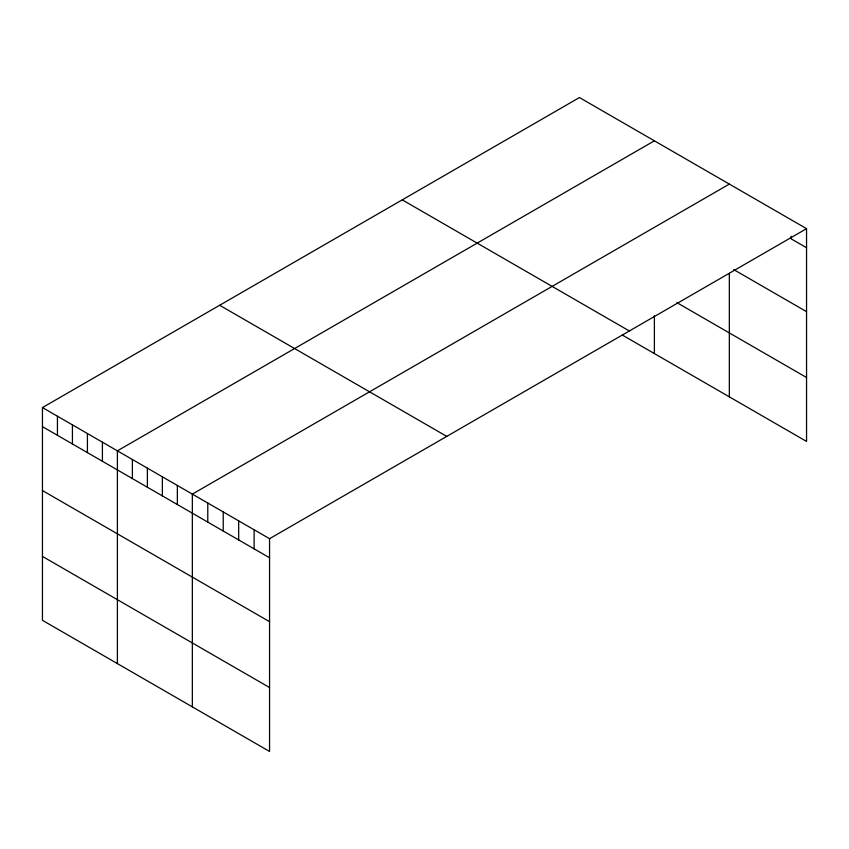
<?xml version="1.0" encoding="UTF-8"?>
<svg xmlns="http://www.w3.org/2000/svg" width="849" height="849" viewBox="0 0 849 849"><rect width="100%" height="100%" fill="white"/><g stroke="black" fill="none" stroke-linecap="round" stroke-linejoin="round"><path stroke-width="1.27" d="M42.45 407.573L269.558 538.691L269.558 751.45L42.45 620.332L42.45 407.573L579.442 97.55L806.55 228.668L806.55 441.427L622.264 335.026M654.388 140.817L117.395 450.84L117.395 663.6M729.333 184.084L192.341 494.118L192.341 706.877M269.558 538.691L806.55 228.668M806.55 247.738L791.109 238.824L791.109 236.277M733.748 269.621L806.55 311.657M676.876 302.637L806.55 377.508M402.235 199.855L629.342 330.972M219.658 305.269L446.765 436.386M42.45 426.654L269.558 557.772M42.45 490.563L269.558 621.691M42.45 556.413L269.558 687.541M729.333 273.41L729.333 396.844M654.388 315.467L654.388 353.577M254.116 529.776L254.116 548.857M238.675 520.861L238.675 539.943M223.234 511.947L223.234 531.018M207.782 503.033L207.782 522.103M177.356 485.458L177.356 504.539M162.361 476.809L162.361 495.88M147.376 468.149L147.376 487.23M132.38 459.5L132.38 478.571M102.411 442.191L102.411 461.262M87.415 433.531L87.415 452.613M72.43 424.882L72.43 443.953M57.435 416.233L57.435 435.304"/></g></svg>
